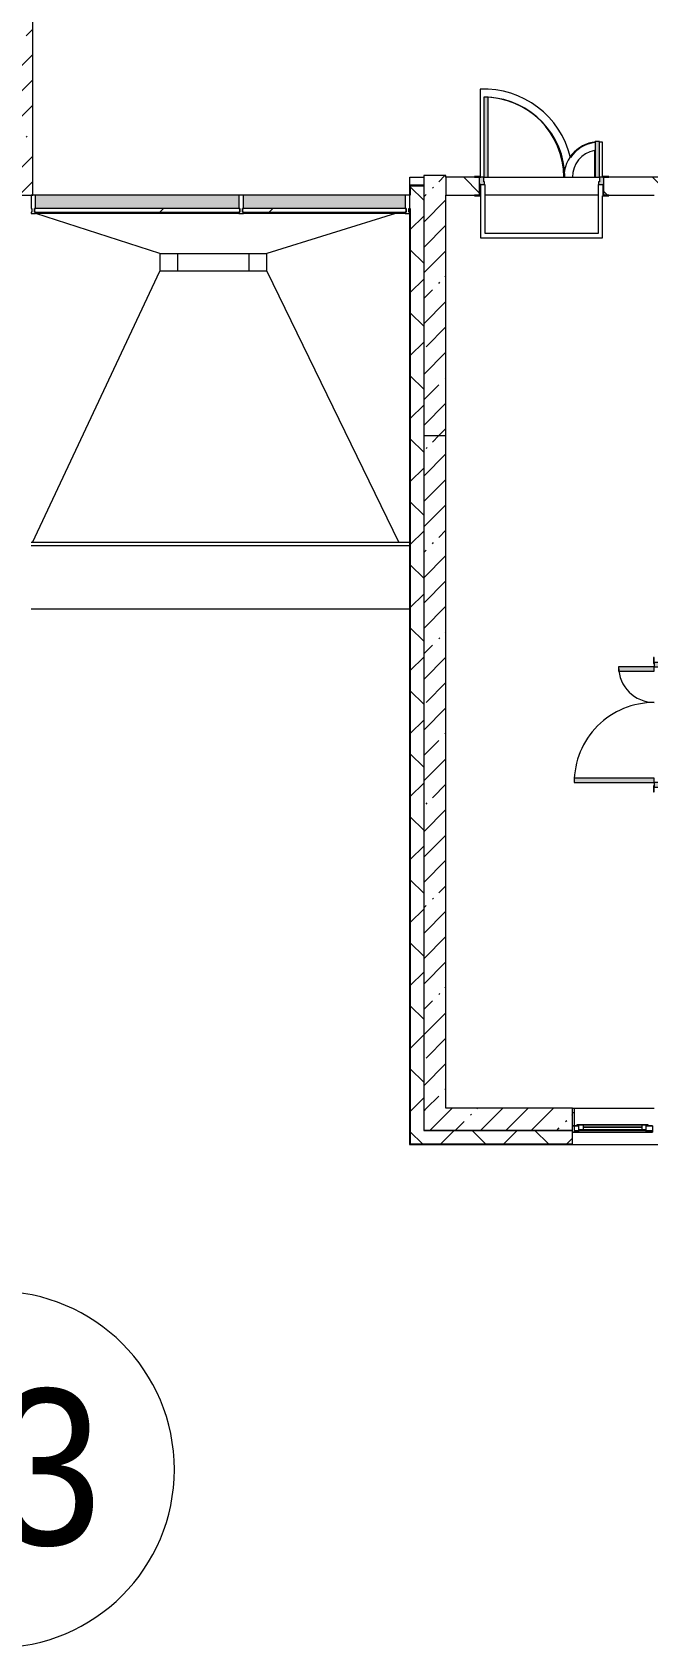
# Model space of a CAD drawing. Header units: millimetres. Extents: x -2911 to 185522, y -8553 to 29000.
# Drawn here: x 143476 to 150389, y -5906 to 12227 of the extents above; entities that cross this region are included whole.
import ezdxf

# ---------------------------------------------------------------- set-up
doc = ezdxf.new("R2010")
doc.units = ezdxf.units.MM
for name, color, linetype, lineweight, true_color in [('A-DOOR-2', 7, 'Continuous', 5, 0xaaaaaa), ('A-DOOR-3', 7, 'Continuous', 5, 0xe2e2e2), ('A-DOOR-FRAM-1', 7, 'Continuous', 5, 0xe2e2e2), ('A-DOOR-FRAM-2', 7, 'Continuous', 5, 0xaaaaaa), ('A-FLOR-2', 7, 'Continuous', 5, 0xaaaaaa), ('A-GLAZ-CWMG-3', 7, 'Continuous', 5, 0x383e42)]:
    doc.layers.add(name, color=color, linetype=linetype, lineweight=lineweight, true_color=true_color)
for name, color, linetype, lineweight in [('A-GENM-1', 7, 'Continuous', 5), ('A-GLAZ-2', 7, 'Continuous', 5), ('A-GLAZ-CURT-3', 7, 'Continuous', 5), ('A-GLAZ-CWMG-4', 7, 'Continuous', 5), ('A-ROOF', 7, 'Continuous', 5), ('A-WALL', 7, 'Continuous', 9), ('A-WALL-4', 7, 'Continuous', 5), ('I-WALL-3', 7, 'Continuous', 5), ('Оси', 7, 'Continuous', 9), ('Оси-1', 7, 'Continuous', 20)]:
    doc.layers.add(name, color=color, linetype=linetype, lineweight=lineweight)
doc.styles.add('Arial_1', font='arial.ttf', dxfattribs={"width": 0.9, "height": 1750})
pattern_1 = [(45, (58512.3, 0), (-353.5534, 353.5534), []), (135, (58512.3, 0), (-353.5534, -353.5534), [])]
pattern_2 = [(45, (58512.3, 0), (-285.1231, 285.1231), []), (45, (58797.44, 0), (-285.1231, 285.1231), [504.031, -100.806, 16.764, -84.042])]

# ---------------------------------------------------------------- blocks, each defined once
blk = doc.blocks.new('120_Окно_СКБ_1Ст - 120_Окно_СКБ_1Ст 900х2500_h_ с форточкой-V126-2_7_1_птичка')
at = {"layer": 'A-GLAZ-2'}
for p, q in [((-450, -127), (-450, -57)), ((-450, -57), (-380, -57)), ((450, -57), (-450, -57)), ((-380, -127), (-450, -127)), ((-450, -127), (-400, -127)), ((-380, -127), (-400, -127)), ((-400, -127), (-400, -137)), ((-400, -137), (400, -137)), ((400, -137), (-400, -137)), ((-380, -57), (-380, -127)), ((380, -87), (-380, -87)), ((-380, -87), (-380, -127)), ((-330, -137), (-330, -87)), ((-330, -107), (330, -107)), ((330, -117), (-330, -117)), ((330, -137), (330, -87)), ((380, -127), (380, -57)), ((380, -57), (450, -57)), ((380, -127), (380, -87)), ((450, -127), (380, -127)), ((400, -127), (380, -127)), ((400, -127), (450, -127)), ((400, -137), (400, -127)), ((450, -57), (450, -127))]:
    blk.add_line(p, q, dxfattribs=at)
blk = doc.blocks.new('110_Дверь_СКБ_2Ст - Д-5_п_ Из игровой в коридор-32215844-2_7_1_птичка')
at = {"layer": 'A-DOOR-3'}
for points in [[(-638, 40), (-588, 40), (-588, 940), (-638, 940)], [(612, 440), (612, 40), (662, 40), (662, 440)]]:
    blk.add_hatch(color=256, dxfattribs=at).paths.add_polyline_path(points)
h = blk.add_hatch(color=256, dxfattribs=at)
h.paths.add_polyline_path([(-688, 40), (-688, -40), (-628, -40), (-628, -10), (-638, -10), (-638, 40)])
h.paths.add_polyline_path([(652, -40), (712, -40), (712, 40), (662, 40), (662, -10), (652, -10)])
at = {"layer": 'A-DOOR-FRAM-1'}
for points in [[(-742, 40), (-672, 40), (-672, 48), (-742, 48)], [(698, 40), (768, 40), (768, 48), (698, 48)], [(-742, -48), (-672, -48), (-672, -40), (-742, -40)], [(698, -48), (768, -48), (768, -40), (698, -40)]]:
    blk.add_hatch(color=256, dxfattribs=at).paths.add_polyline_path(points)
at = {"layer": 'A-DOOR-2'}
for p, q in [((-638, 940), (-638, 40)), ((-588, 940), (-638, 940)), ((-588, 40), (-588, 940)), ((662, 440), (612, 440)), ((612, 440), (612, 40)), ((662, 40), (662, 440)), ((-638, 40), (-588, 40)), ((612, 40), (662, 40))]:
    blk.add_line(p, q, dxfattribs=at)
for centre, radius, start, end in [((-638, 40), 900, 0, 90), ((662, 40), 400, 90, 180)]:
    blk.add_arc(centre, radius, start, end, dxfattribs=at)
at = {"layer": 'A-DOOR-FRAM-2'}
for p, q in [((-672, 48), (-742, 48)), ((-742, 48), (-742, 40)), ((-742, 40), (-672, 40)), ((-638, 40), (-688, 40)), ((-688, 40), (-688, -40)), ((-672, 40), (-672, 48)), ((-638, -10), (-638, 40)), ((662, 40), (662, -10)), ((712, 40), (662, 40)), ((768, 48), (698, 48)), ((698, 48), (698, 40)), ((698, 40), (768, 40)), ((712, -40), (712, 40)), ((768, 40), (768, 48)), ((-672, -40), (-742, -40)), ((-742, -40), (-742, -48)), ((-742, -48), (-672, -48)), ((-688, -40), (-628, -40)), ((-672, -39), (-688, -39)), ((-688, -39), (-688, -40)), ((-688, -40), (-672, -40)), ((-672, -40), (-672, -39)), ((-672, -48), (-672, -40)), ((-628, -10), (-638, -10)), ((-628, -40), (-628, -10)), ((662, -10), (652, -10)), ((652, -10), (652, -40)), ((652, -40), (712, -40)), ((712, -39), (698, -39)), ((698, -39), (698, -40)), ((698, -40), (712, -40)), ((768, -40), (698, -40)), ((698, -40), (698, -48)), ((698, -48), (768, -48)), ((712, -40), (712, -39)), ((768, -48), (768, -40))]:
    blk.add_line(p, q, dxfattribs=at)
blk = doc.blocks.new('110_Дверь_СКБ_2Ст - Д-2а_п_ Из коридора на лестницу-32215207-2_7_1_птичка')
at = {"layer": 'A-DOOR-3'}
for points in [[(-588, 100), (-588, 1000), (-638, 1000), (-638, 100)], [(662, 100), (662, 500), (612, 500), (612, 100)], [(712, -100), (712, 20), (698, 20), (698, -100)]]:
    blk.add_hatch(color=256, dxfattribs=at).paths.add_polyline_path(points)
h = blk.add_hatch(color=256, dxfattribs=at)
h.paths.add_polyline_path([(652, 20), (712, 20), (712, 100), (662, 100), (662, 50), (652, 50)])
h.paths.add_polyline_path([(-688, 20), (-628, 20), (-628, 50), (-638, 50), (-638, 100), (-688, 100)])
at = {"layer": 'A-DOOR-FRAM-1'}
for points in [[(-672, 100), (-672, 108), (-742, 108), (-742, 100)], [(-672, -100), (-672, 20), (-688, 20), (-688, -100)], [(768, 100), (768, 108), (698, 108), (698, 100)], [(-672, -108), (-672, -100), (-742, -100), (-742, -108)], [(768, -108), (768, -100), (698, -100), (698, -108)]]:
    blk.add_hatch(color=256, dxfattribs=at).paths.add_polyline_path(points)
at = {"layer": 'A-DOOR-2'}
for p, q in [((-638, 1000), (-638, 100)), ((-588, 1000), (-638, 1000)), ((-588, 100), (-588, 1000)), ((662, 500), (612, 500)), ((612, 500), (612, 100)), ((662, 100), (662, 500)), ((-638, 100), (-588, 100)), ((612, 100), (662, 100))]:
    blk.add_line(p, q, dxfattribs=at)
for centre, radius, start, end in [((-638, 100), 900, 0, 90), ((662, 100), 400, 90, 180)]:
    blk.add_arc(centre, radius, start, end, dxfattribs=at)
at = {"layer": 'A-DOOR-FRAM-2'}
for p, q in [((-672, 108), (-742, 108)), ((-742, 108), (-742, 100)), ((-742, 100), (-672, 100)), ((-638, 100), (-688, 100)), ((-688, 100), (-688, 20)), ((-688, 20), (-628, 20)), ((-672, 20), (-688, 20)), ((-688, 20), (-688, -100)), ((-672, 100), (-672, 108)), ((-672, -100), (-672, 20)), ((-638, 50), (-638, 100)), ((-628, 50), (-638, 50)), ((-628, 20), (-628, 50)), ((662, 50), (652, 50)), ((652, 50), (652, 20)), ((652, 20), (712, 20)), ((662, 100), (662, 50)), ((712, 100), (662, 100)), ((768, 108), (698, 108)), ((698, 108), (698, 100)), ((698, 100), (768, 100)), ((712, 20), (698, 20)), ((698, 20), (698, -100)), ((712, 20), (712, 100)), ((712, -100), (712, 20)), ((768, 100), (768, 108)), ((-672, -100), (-742, -100)), ((-742, -100), (-742, -108)), ((-742, -108), (-672, -108)), ((-688, -100), (-672, -100)), ((-672, -108), (-672, -100)), ((698, -100), (712, -100)), ((768, -100), (698, -100)), ((698, -100), (698, -108)), ((698, -108), (768, -108)), ((768, -108), (768, -100))]:
    blk.add_line(p, q, dxfattribs=at)
blk = doc.blocks.new('Системная панель - Стекло - 40мм-23946635-2_7_1_птичка')
at = {"layer": 'A-GLAZ-CURT-3'}
h = blk.add_hatch(dxfattribs=at)
h.set_pattern_fill('FP_150', color=256, style=0, pattern_type=2)
h.set_pattern_definition([(45, (-86642.5, -9710), (-1414.214, 1414.214), [1000, -3000]), (45, (-87642.5, -10210), (-1414.214, 1414.214), [3000, -1000]), (45, (-85642.5, -10710), (-1414.214, 1414.214), [1000, -3000])])
h.paths.add_polyline_path([(-99, 0), (1153, 0), (1153, 40), (-1153, 40), (-1153, 0), (-1026, 0)])
for p, q in [((1153, 40), (-1153, 40)), ((-1153, 40), (-1153, 0)), ((-1153, 0), (1153, 0)), ((1153, 0), (1153, 40))]:
    blk.add_line(p, q, dxfattribs=at)
blk = doc.blocks.new('Системная панель - Стекло - 40мм-23946636-2_7_1_птичка')
at = {"layer": 'A-GLAZ-CURT-3'}
h = blk.add_hatch(dxfattribs=at)
h.set_pattern_fill('FP_151', color=256, style=0, pattern_type=2)
h.set_pattern_definition([(45, (-88744.2, -9710), (-1414.214, 1414.214), [1000, -3000]), (45, (-89744.2, -10210), (-1414.214, 1414.214), [3000, -1000]), (45, (-87744.2, -10710), (-1414.214, 1414.214), [1000, -3000])])
h.paths.add_polyline_path([(-346, 0), (919, 0), (919, 40), (-919, 40), (-919, 0), (-809, 0)])
for p, q in [((919, 40), (-919, 40)), ((-919, 40), (-919, 0)), ((-919, 0), (919, 0)), ((919, 0), (919, 40))]:
    blk.add_line(p, q, dxfattribs=at)
blk = doc.blocks.new('Прямоугольный импост - Импост структурный с накладкой - 190мм-23186047-2_7_1_птичка')
at = {"layer": 'A-GLAZ-CWMG-3'}
for points in [[(87285, 10250), (87285, 10400), (85000, 10400), (85000, 10250), (86971, 10250)], [(87285, 10193), (87285, 10210), (85000, 10210), (85000, 10193), (86971, 10193)]]:
    blk.add_hatch(color=256, dxfattribs=at).paths.add_polyline_path(points)
at = {"layer": 'A-GLAZ-CWMG-4'}
for p, q in [((87285, 10400), (85000, 10400)), ((87285, 10193), (85000, 10193))]:
    blk.add_line(p, q, dxfattribs=at)
blk = doc.blocks.new('Прямоугольный импост - Импост структурный с накладкой - 190мм-23186048-2_7_1_птичка')
at = {"layer": 'A-GLAZ-CWMG-3'}
for points in [[(88000, 10250), (88000, 10400), (87335, 10400), (87335, 10250), (87899, 10250)], [(87335, 10193), (88000, 10193), (88000, 10210), (87335, 10210)]]:
    blk.add_hatch(color=256, dxfattribs=at).paths.add_polyline_path(points)
at = {"layer": 'A-GLAZ-CWMG-4'}
for p, q in [((88000, 10400), (87335, 10400)), ((88000, 10193), (87335, 10193))]:
    blk.add_line(p, q, dxfattribs=at)
blk = doc.blocks.new('Прямоугольный импост - Импост структурный с накладкой - 190мм-23186049-2_7_1_птичка')
at = {"layer": 'A-GLAZ-CWMG-3'}
for points in [[(89154, 10250), (89154, 10400), (88000, 10400), (88000, 10250), (88826, 10250)], [(88000, 10193), (89154, 10193), (89154, 10210), (88000, 10210)]]:
    blk.add_hatch(color=256, dxfattribs=at).paths.add_polyline_path(points)
at = {"layer": 'A-GLAZ-CWMG-4'}
for p, q in [((89154, 10400), (88000, 10400)), ((89154, 10193), (88000, 10193))]:
    blk.add_line(p, q, dxfattribs=at)
blk = doc.blocks.new('Прямоугольный импост - Импост структурный с накладкой - 190мм-23946639-2_7_1_птичка')
at = {"layer": 'A-GLAZ-CWMG-4'}
for p, q in [((-50, 0), (-50, 17)), ((-50, 17), (0, 17)), ((-40, 0), (-50, 0)), ((-40, -40), (-40, 0)), ((0, 0), (-10, 0)), ((-10, 0), (-10, -40)), ((0, 17), (0, 0)), ((-50, -190), (-50, -40)), ((-50, -40), (-40, -40)), ((-10, -40), (0, -40)), ((0, -40), (0, -190)), ((0, -190), (-50, -190))]:
    blk.add_line(p, q, dxfattribs=at)
blk = doc.blocks.new('Прямоугольный импост - Импост структурный с накладкой - 190мм-23946641-2_7_1_птичка')
at = {"layer": 'A-GLAZ-CWMG-4'}
for p, q in [((0, 17), (-50, 17)), ((-50, 17), (-50, 0)), ((-50, 0), (-40, 0)), ((-40, 0), (-40, -40)), ((-10, -40), (-10, 0)), ((-10, 0), (0, 0)), ((0, 0), (0, 17)), ((-40, -40), (-50, -40)), ((-50, -40), (-50, -190)), ((0, -40), (-10, -40)), ((0, -190), (0, -40)), ((-50, -190), (0, -190))]:
    blk.add_line(p, q, dxfattribs=at)
blk = doc.blocks.new('Прямоугольный импост - Импост структурный с накладкой - 190мм-23946633-2_7_1_птичка')
at = {"layer": 'A-GLAZ-CWMG-4'}
for p, q in [((-25, 0), (-25, 17)), ((-25, 17), (25, 17)), ((-15, 0), (-25, 0)), ((-15, -40), (-15, 0)), ((25, 0), (15, 0)), ((15, 0), (15, -40)), ((25, 17), (25, 0)), ((-25, -190), (-25, -40)), ((-25, -40), (-15, -40)), ((15, -40), (25, -40)), ((25, -40), (25, -190)), ((25, -190), (-25, -190))]:
    blk.add_line(p, q, dxfattribs=at)
blk = doc.blocks.new('парапет9 - парапет-22867712-2_7_1_птичка')
at = {"layer": 'A-GENM-1'}
for p, q in [((89202, 8002), (84950, 8002)), ((89202, 7964), (84950, 7964)), ((84950, 7255), (89202, 7255))]:
    blk.add_line(p, q, dxfattribs=at)
blk = doc.blocks.new('Ось сетки - D8-29747960-2_7_1_птичка')
at = {"layer": 'Оси-1'}
for start, end in [(360, 180), (180, 360)]:
    blk.add_arc((0, 0), 4, start, end, dxfattribs=at)

msp = doc.modelspace()

# ---------------------------------------------------------------- hatches: boundary and pattern name
at = {"layer": 'A-WALL-4'}
h = msp.add_hatch(dxfattribs=at)
h.set_pattern_fill('FP_85', color=256, style=0, pattern_type=2)
h.set_pattern_definition(pattern_1)
h.paths.add_polyline_path([(147722.3157, -100), (147872.3157, -100), (147872.3157, 10502), (147722.3157, 10502), (147722.3157, 1965.8348)])
h = msp.add_hatch(dxfattribs=at)
h.set_pattern_fill('FP_85', color=256, style=0, pattern_type=2)
h.set_pattern_definition(pattern_1)
h.paths.add_polyline_path([(180729.2606, -250), (181342.3157, -250), (181342.3157, -100), (180542.3157, -100), (180542.3157, -250)])
h.paths.add_polyline_path([(178874.2206, -250), (179642.3157, -250), (179642.3157, -100), (178742.3157, -100), (178742.3157, -250)])
h.paths.add_polyline_path([(183511.8207, -250), (183592.3157, -250), (183592.3157, -100), (182242.3157, -100), (182242.3157, -250), (182584.3007, -250)])
h.paths.add_polyline_path([(171042.3157, -250), (172192.3157, -250), (172192.3157, -100), (171042.3157, -100)])
h.paths.add_polyline_path([(165888.9402, -250), (166542.3157, -250), (166542.3157, -100), (165642.3157, -100), (165642.3157, -250)])
h.paths.add_polyline_path([(167442.3157, -250), (168742.3157, -250), (168742.3157, -100), (167442.3157, -100)])
h.paths.add_polyline_path([(173092.3157, -250), (174142.3157, -250), (174142.3157, -100), (173092.3157, -100)])
h.paths.add_polyline_path([(177842.3157, -250), (177842.3157, -100), (176442.3157, -100), (176442.3157, -250), (177482.9405, -250)])
h.paths.add_polyline_path([(160323.82, -250), (161392.3157, -250), (161392.3157, -100), (159342.3157, -100), (159342.3157, -250), (160242.3157, -250)])
h.paths.add_polyline_path([(162292.3157, -250), (163342.3157, -250), (163342.3157, -100), (162292.3157, -100)])
h.paths.add_polyline_path([(157542.3157, -250), (158442.3157, -250), (158442.3157, -100), (154192.3157, -100), (154192.3157, -250), (157541.2599, -250)])
h.paths.add_polyline_path([(152142.3157, -250), (153292.3157, -250), (153292.3157, -100), (152142.3157, -100)])
h.paths.add_polyline_path([(147722.3157, -250), (149542.3157, -250), (149542.3157, -100), (147722.3157, -100)])
h.paths.add_polyline_path([(150584.8597, -250), (151242.3157, -250), (151242.3157, -100), (150442.3157, -100), (150442.3157, -250)])
at = {"layer": 'I-WALL-3'}
h = msp.add_hatch(dxfattribs=at)
h.set_pattern_fill('FP_93', color=256, style=0, pattern_type=2)
h.set_pattern_definition(pattern_2)
h.paths.add_polyline_path([(143482.3157, 10400), (143482.3157, 16300), (143262.3157, 16300), (143262.3157, 10400)])
h = msp.add_hatch(dxfattribs=at)
h.set_pattern_fill('FP_93', color=256, style=0, pattern_type=2)
h.set_pattern_definition(pattern_2)
h.paths.add_polyline_path([(148122.3157, 7699.9999), (148122.3157, 10620), (147872.3157, 10620), (147872.3157, 7699.9999)])
h = msp.add_hatch(dxfattribs=at)
h.set_pattern_fill('FP_96', color=256, style=0, pattern_type=2)
h.set_pattern_definition([(135, (58512.3, 0), (-353.5534, -353.5534), [])])
h.paths.add_polyline_path([(148122.3157, 10400), (148497.3157, 10400), (148497.3157, 10600), (148122.3157, 10600)])
h.paths.add_polyline_path([(152722.3157, 10400), (152722.3157, 10600), (151972.3158, 10600), (151976.1397, 10400), (152002.3158, 10400)])
h.paths.add_polyline_path([(150992.3158, 10400), (151022.3158, 10400), (151022.3158, 10600), (149897.3157, 10600), (149897.3157, 10400), (150922.3157, 10400)])
h = msp.add_hatch(dxfattribs=at)
h.set_pattern_fill('FP_93', color=256, style=0, pattern_type=2)
h.set_pattern_definition(pattern_2)
h.paths.add_polyline_path([(147872.3157, 150), (148122.3157, 150), (148122.3157, 7699.9999), (147872.3157, 7699.9999), (147872.3157, 1965.8348)])
h = msp.add_hatch(dxfattribs=at)
h.set_pattern_fill('FP_93', color=256, style=0, pattern_type=2)
h.set_pattern_definition(pattern_2)
h.paths.add_polyline_path([(149542.3157, -100), (149542.3157, 150), (147872.3157, 150), (147872.3157, -100), (148266.0596, -100)])

# ---------------------------------------------------------------- linework, layer by layer
at = {"layer": 'A-FLOR-2'}
for p, q in [((148506.7837, 11588.0951), (148506.7837, 10608)), ((149790.873, 10899.7319), (149790.873, 10600)), ((149880.873, 10600), (149880.873, 10993.572)), ((147715.8157, 10508.5), (147715.8157, 10600)), ((147715.8157, 10600), (147872.3157, 10600)), ((148562.3157, 9970), (148562.3157, 10520)), ((148597.3157, 10600), (149542.3157, 10600)), ((149790.873, 10600), (149797.3157, 10600)), ((149832.3157, 10520), (149832.3157, 9970)), ((148512.3157, 10392), (148512.3157, 9920)), ((149882.3157, 9920), (149882.3157, 10392)), ((148512.3157, 9920), (149882.3157, 9920)), ((149832.3157, 9970), (148562.3157, 9970)), ((149542.3157, 150), (149563.3157, 150))]:
    msp.add_line(p, q, dxfattribs=at)
for centre, radius, start, end in [((148549.3157, 10589), 1000, 13.54970641, 92.43764057), ((148549.3157, 10589), 910, 0.69260321, 86.97622815), ((149847.3157, 10600), 395, 97.29577716, 145.57769191), ((149847.3157, 10600), 305, 100.66451333, 180), ((149847.3157, 10600), 395, 85.12654996, 90.00042274)]:
    msp.add_arc(centre, radius, start, end, dxfattribs=at)
at = {"layer": 'A-ROOF'}
for p, q in [((144909.8157, 9745), (143515.2458, 10193)), ((147556.1256, 10193), (146109.8157, 9745)), ((147714.3157, 10242), (147705.8157, 10239.3671)), ((144909.8157, 9745), (144909.8157, 9545)), ((144909.8157, 9745), (146109.8157, 9745)), ((145109.8157, 9545), (145109.8157, 9745)), ((145909.8157, 9745), (145909.8157, 9545)), ((146109.8157, 9545), (146109.8157, 9745)), ((143480.5022, 6500.8626), (144909.8157, 9545)), ((146109.8157, 9545), (144909.8157, 9545)), ((146109.8157, 9545), (147592.1581, 6500.8626))]:
    msp.add_line(p, q, dxfattribs=at)
at = {"layer": 'A-WALL'}
for p, q in [((148122.3157, 10600), (148122.3157, 10400)), ((147714.3157, 10400), (147722.3157, 10400)), ((147872.3157, 10505), (147719.3157, 10505)), ((147719.3157, 10505), (147719.3157, 10400)), ((147722.3157, 10502), (147722.3157, 10400)), ((147872.3157, 10502), (147722.3157, 10502)), ((147714.3157, 10250), (147722.3157, 10250)), ((147714.3157, 10247), (147719.3157, 10247)), ((147719.3157, 10247), (147719.3157, -253)), ((147722.3157, 10250), (147722.3157, -250)), ((147719.3157, -253), (149542.3157, -253)), ((147722.3157, -250), (149542.3157, -250))]:
    msp.add_line(p, q, dxfattribs=at)
at = {"layer": 'A-WALL-4'}
for p, q in [((147872.3157, 10510), (147714.3157, 10510)), ((147714.3157, 10510), (147714.3157, -258)), ((147714.3157, 10242), (147705.8157, 10242)), ((149542.3157, 100), (149562.3157, 100)), ((149542.3157, -100), (147872.3157, -100)), ((149542.3157, -258), (149542.3157, -100)), ((149562.3157, -100), (149562.3157, -100)), ((149562.3157, -100), (150442.3157, -100)), ((147714.3157, -258), (151242.3157, -258))]:
    msp.add_line(p, q, dxfattribs=at)
at = {"layer": 'I-WALL-3'}
for p, q in [((143482.3157, 10400), (143482.3157, 13400)), ((148122.3157, 10620), (147872.3157, 10620)), ((147872.3157, 10620), (147872.3157, -100)), ((148122.3157, 10600), (148122.3157, 10620)), ((148442.3157, 10600), (148122.3157, 10600)), ((149542.3157, 10600), (149790.873, 10600)), ((150992.3158, 10600), (149952.3157, 10600)), ((143262.3157, 10400), (143482.3157, 10400)), ((148122.3157, 10400), (148442.3157, 10400)), ((148122.3157, 150), (148122.3157, 10400)), ((149832.3157, 10400), (148562.3157, 10400)), ((149952.3157, 10400), (150462.3157, 10400)), ((147872.3157, 7699.9999), (148122.3157, 7699.9999)), ((149542.3157, 150), (148122.3157, 150)), ((149542.3157, -100), (149542.3157, 150)), ((149562.3157, 150), (150462.3157, 150)), ((149562.3157, 150), (149562.3157, -100)), ((147872.3157, -100), (149542.3157, -100))]:
    msp.add_line(p, q, dxfattribs=at)

# ---------------------------------------------------------------- block references
at = {"layer": 'A-DOOR-2'}
msp.add_blockref('110_Дверь_СКБ_2Ст - Д-2а_п_ Из коридора на лестницу-32215207-2_7_1_птичка', (149184.8157, 10500), dxfattribs=at)
at = {"layer": 'A-DOOR-2', "rotation": 89.99999999999991}
msp.add_blockref('110_Дверь_СКБ_2Ст - Д-5_п_ Из игровой в коридор-32215844-2_7_1_птичка', (150502.3157, 4442.5), dxfattribs=at)
at = {"layer": 'A-GENM-1'}
msp.add_blockref('парапет9 - парапет-22867712-2_7_1_птичка', (58512.3157, -1500), dxfattribs=at)
at = {"layer": 'A-GLAZ-2', "rotation": 180}
msp.add_blockref('120_Окно_СКБ_1Ст - 120_Окно_СКБ_1Ст 900х2500_h_ с форточкой-V126-2_7_1_птичка', (149992.3157, -175), dxfattribs=at)
at = {"layer": 'A-GLAZ-CURT-3'}
for name, p in [('Системная панель - Стекло - 40мм-23946635-2_7_1_птичка', (144654.8157, 10210)), ('Системная панель - Стекло - 40мм-23946636-2_7_1_птичка', (146756.5657, 10210))]:
    msp.add_blockref(name, p, dxfattribs=at)
at = {"layer": 'A-GLAZ-CWMG-4', "rotation": 180}
msp.add_blockref('Прямоугольный импост - Импост структурный с накладкой - 190мм-23946641-2_7_1_птичка', (143462.3157, 10210), dxfattribs=at)
at = {"layer": 'A-GLAZ-CWMG-4'}
for name in ['Прямоугольный импост - Импост структурный с накладкой - 190мм-23186047-2_7_1_птичка', 'Прямоугольный импост - Импост структурный с накладкой - 190мм-23186048-2_7_1_птичка', 'Прямоугольный импост - Импост структурный с накладкой - 190мм-23186049-2_7_1_птичка']:
    msp.add_blockref(name, (58512.3157, 0), dxfattribs=at)
at = {"layer": 'A-GLAZ-CWMG-4', "extrusion": (0, 0, -1), "rotation": 180}
for name, p in [('Прямоугольный импост - Импост структурный с накладкой - 190мм-23946633-2_7_1_птичка', (-145822.3157, 10210)), ('Прямоугольный импост - Импост структурный с накладкой - 190мм-23946639-2_7_1_птичка', (-147715.8157, 10210))]:
    msp.add_blockref(name, p, dxfattribs=at)
at = {"layer": 'Оси-1', "xscale": 499.9999999999995, "yscale": 499.9999999999995, "zscale": 499.9999999999995}
msp.add_blockref('Ось сетки - D8-29747960-2_7_1_птичка', (143072.3157, -3906.2586), dxfattribs=at)

# ---------------------------------------------------------------- texts
at = {"layer": 'Оси', "insert": (141809.2357, -3003.0255), "char_height": 1750, "width": 3030.37875, "attachment_point": 1, "style": 'Arial_1'}
msp.add_mtext('23', dxfattribs=at)

doc.saveas('drawing.dxf')
